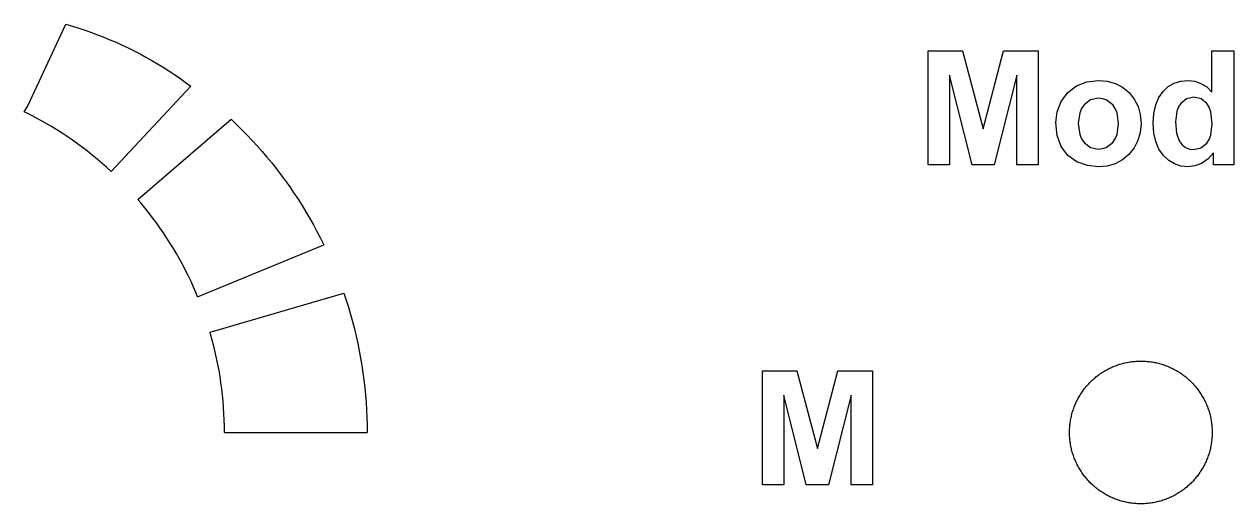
# Model space of a CAD drawing. Header units: metres. Extents: x 13 to 238, y 4 to 739.
# Drawn here: x 98.1 to 165.9, y 184.4 to 211.3 of the extents above; entities that cross this region are included whole.
import ezdxf

# ---------------------------------------------------------------- set-up
doc = ezdxf.new("R2010")
doc.units = ezdxf.units.M

msp = doc.modelspace()

# ---------------------------------------------------------------- linework, layer by layer
at = {"layer": 'Layer0'}
for p, q in [((98.29, 206.742), (100.439, 211.322)), ((100.439, 211.322), (100.798, 211.217)), ((100.798, 211.217), (101.155, 211.105)), ((101.155, 211.105), (101.509, 210.988)), ((101.509, 210.988), (101.862, 210.864)), ((101.862, 210.864), (102.213, 210.734)), ((102.213, 210.734), (102.561, 210.597)), ((102.561, 210.597), (102.907, 210.455)), ((102.907, 210.455), (103.25, 210.307)), ((103.25, 210.307), (103.59, 210.153)), ((103.59, 210.153), (103.928, 209.993)), ((103.928, 209.993), (104.263, 209.827)), ((104.263, 209.827), (104.595, 209.655)), ((104.595, 209.655), (104.924, 209.477)), ((104.924, 209.477), (105.25, 209.294)), ((105.25, 209.294), (105.572, 209.105)), ((105.572, 209.105), (105.892, 208.911)), ((105.892, 208.911), (106.207, 208.711)), ((106.207, 208.711), (106.52, 208.505)), ((106.52, 208.505), (106.828, 208.294)), ((106.828, 208.294), (107.133, 208.078)), ((102.967, 203.067), (107.434, 207.856)), ((107.133, 208.078), (107.434, 207.856)), ((98.095, 206.416), (98.29, 206.742)), ((98.407, 206.26), (98.095, 206.416)), ((98.717, 206.099), (98.407, 206.26)), ((99.024, 205.932), (98.717, 206.099)), ((99.327, 205.76), (99.024, 205.932)), ((99.628, 205.583), (99.327, 205.76)), ((99.926, 205.401), (99.628, 205.583)), ((104.477, 201.496), (109.695, 205.992)), ((109.695, 205.992), (109.999, 205.704)), ((109.999, 205.704), (110.298, 205.41)), ((100.22, 205.213), (99.926, 205.401)), ((100.511, 205.021), (100.22, 205.213)), ((100.799, 204.823), (100.511, 205.021)), ((110.298, 205.41), (110.592, 205.112)), ((110.592, 205.112), (110.88, 204.808)), ((101.083, 204.62), (100.799, 204.823)), ((101.364, 204.413), (101.083, 204.62)), ((101.641, 204.2), (101.364, 204.413)), ((110.88, 204.808), (111.163, 204.499)), ((111.163, 204.499), (111.44, 204.185)), ((101.914, 203.983), (101.641, 204.2)), ((102.183, 203.761), (101.914, 203.983)), ((102.449, 203.534), (102.183, 203.761)), ((111.44, 204.185), (111.713, 203.867)), ((111.713, 203.867), (111.979, 203.544)), ((111.979, 203.544), (112.24, 203.216)), ((102.71, 203.303), (102.449, 203.534)), ((102.967, 203.067), (102.71, 203.303)), ((112.24, 203.216), (112.495, 202.883)), ((112.495, 202.883), (112.744, 202.547)), ((112.744, 202.547), (112.987, 202.206)), ((112.987, 202.206), (113.224, 201.86)), ((113.224, 201.86), (113.456, 201.511)), ((113.456, 201.511), (113.681, 201.158)), ((104.648, 201.296), (104.477, 201.496)), ((104.87, 201.026), (104.648, 201.296)), ((105.088, 200.753), (104.87, 201.026)), ((113.681, 201.158), (113.899, 200.801)), ((105.3, 200.476), (105.088, 200.753)), ((105.508, 200.196), (105.3, 200.476)), ((105.71, 199.911), (105.508, 200.196)), ((113.899, 200.801), (114.112, 200.44)), ((114.112, 200.44), (114.318, 200.075)), ((105.908, 199.624), (105.71, 199.911)), ((106.101, 199.333), (105.908, 199.624)), ((114.318, 200.075), (114.518, 199.707)), ((114.518, 199.707), (114.712, 199.336)), ((106.288, 199.038), (106.101, 199.333)), ((106.471, 198.741), (106.288, 199.038)), ((107.822, 196.049), (114.899, 198.961)), ((114.712, 199.336), (114.899, 198.961)), ((106.648, 198.44), (106.471, 198.741)), ((106.82, 198.136), (106.648, 198.44)), ((106.986, 197.829), (106.82, 198.136)), ((107.148, 197.52), (106.986, 197.829)), ((107.303, 197.207), (107.148, 197.52)), ((107.454, 196.892), (107.303, 197.207)), ((107.598, 196.575), (107.454, 196.892)), ((107.738, 196.254), (107.598, 196.575)), ((107.822, 196.049), (107.738, 196.254)), ((108.521, 194.058), (116.02, 196.253)), ((116.02, 196.253), (116.153, 195.856)), ((116.153, 195.856), (116.279, 195.457)), ((116.279, 195.457), (116.398, 195.055)), ((116.398, 195.055), (116.51, 194.651)), ((108.553, 193.953), (108.521, 194.058)), ((116.51, 194.651), (116.615, 194.246)), ((116.615, 194.246), (116.712, 193.839)), ((108.646, 193.616), (108.553, 193.953)), ((108.733, 193.278), (108.646, 193.616)), ((116.712, 193.839), (116.803, 193.43)), ((116.803, 193.43), (116.886, 193.019)), ((108.815, 192.939), (108.733, 193.278)), ((108.89, 192.598), (108.815, 192.939)), ((116.886, 193.019), (116.963, 192.607)), ((108.96, 192.256), (108.89, 192.598)), ((109.024, 191.913), (108.96, 192.256)), ((116.963, 192.607), (117.032, 192.194)), ((117.032, 192.194), (117.094, 191.78)), ((158.911, 192.004), (158.974, 192.035)), ((158.974, 192.035), (159.037, 192.065)), ((159.037, 192.065), (159.101, 192.094)), ((159.101, 192.094), (159.165, 192.122)), ((159.165, 192.122), (159.229, 192.149)), ((159.229, 192.149), (159.294, 192.174)), ((159.294, 192.174), (159.359, 192.199)), ((159.359, 192.199), (159.425, 192.222)), ((159.425, 192.222), (159.491, 192.244)), ((159.491, 192.244), (159.558, 192.265)), ((159.558, 192.265), (159.625, 192.285)), ((159.625, 192.285), (159.692, 192.304)), ((159.692, 192.304), (159.76, 192.321)), ((159.76, 192.321), (159.828, 192.337)), ((159.828, 192.337), (159.896, 192.352)), ((159.896, 192.352), (159.964, 192.366)), ((159.964, 192.366), (160.033, 192.379)), ((160.033, 192.379), (160.102, 192.391)), ((160.102, 192.391), (160.171, 192.401)), ((160.171, 192.401), (160.24, 192.41)), ((160.24, 192.41), (160.309, 192.418)), ((160.309, 192.418), (160.379, 192.425)), ((160.379, 192.425), (160.448, 192.43)), ((160.448, 192.43), (160.518, 192.434)), ((160.518, 192.434), (160.588, 192.437)), ((160.588, 192.437), (160.658, 192.439)), ((160.658, 192.439), (160.727, 192.44)), ((160.727, 192.44), (160.797, 192.439)), ((160.797, 192.439), (160.867, 192.437)), ((160.867, 192.437), (160.937, 192.434)), ((160.937, 192.434), (161.006, 192.43)), ((161.006, 192.43), (161.076, 192.425)), ((161.076, 192.425), (161.146, 192.418)), ((161.146, 192.418), (161.215, 192.41)), ((161.215, 192.41), (161.284, 192.401)), ((161.284, 192.401), (161.353, 192.391)), ((161.353, 192.391), (161.422, 192.379)), ((161.422, 192.379), (161.491, 192.366)), ((161.491, 192.366), (161.559, 192.352)), ((161.559, 192.352), (161.627, 192.337)), ((161.627, 192.337), (161.695, 192.321)), ((161.695, 192.321), (161.763, 192.304)), ((161.763, 192.304), (161.83, 192.285)), ((161.83, 192.285), (161.897, 192.265)), ((161.897, 192.265), (161.964, 192.244)), ((161.964, 192.244), (162.03, 192.222)), ((162.03, 192.222), (162.096, 192.199)), ((162.096, 192.199), (162.161, 192.174)), ((162.161, 192.174), (162.226, 192.149)), ((162.226, 192.149), (162.29, 192.122)), ((162.29, 192.122), (162.354, 192.094)), ((162.354, 192.094), (162.418, 192.065)), ((162.418, 192.065), (162.481, 192.035)), ((162.481, 192.035), (162.543, 192.004)), ((109.081, 191.569), (109.024, 191.913)), ((109.133, 191.223), (109.081, 191.569)), ((117.094, 191.78), (117.149, 191.365)), ((117.149, 191.365), (117.196, 190.949)), ((157.949, 191.317), (157.999, 191.365)), ((157.999, 191.365), (158.051, 191.412)), ((158.051, 191.412), (158.103, 191.459)), ((158.103, 191.459), (158.156, 191.504)), ((158.156, 191.504), (158.21, 191.548)), ((158.21, 191.548), (158.265, 191.592)), ((158.265, 191.592), (158.32, 191.634)), ((158.32, 191.634), (158.376, 191.676)), ((158.376, 191.676), (158.433, 191.716)), ((158.433, 191.716), (158.491, 191.756)), ((158.491, 191.756), (158.549, 191.795)), ((158.549, 191.795), (158.608, 191.832)), ((158.608, 191.832), (158.667, 191.869)), ((158.667, 191.869), (158.727, 191.904)), ((158.727, 191.904), (158.788, 191.938)), ((158.788, 191.938), (158.85, 191.972)), ((158.85, 191.972), (158.911, 192.004)), ((162.543, 192.004), (162.605, 191.972)), ((162.605, 191.972), (162.667, 191.938)), ((162.667, 191.938), (162.727, 191.904)), ((162.727, 191.904), (162.788, 191.869)), ((162.788, 191.869), (162.847, 191.832)), ((162.847, 191.832), (162.906, 191.795)), ((162.906, 191.795), (162.964, 191.756)), ((162.964, 191.756), (163.022, 191.716)), ((163.022, 191.716), (163.079, 191.676)), ((163.079, 191.676), (163.135, 191.634)), ((163.135, 191.634), (163.19, 191.592)), ((163.19, 191.592), (163.245, 191.548)), ((163.245, 191.548), (163.299, 191.504)), ((163.299, 191.504), (163.352, 191.459)), ((163.352, 191.459), (163.404, 191.412)), ((163.404, 191.412), (163.455, 191.365)), ((163.455, 191.365), (163.506, 191.317)), ((109.178, 190.877), (109.133, 191.223)), ((109.218, 190.53), (109.178, 190.877)), ((117.196, 190.949), (117.236, 190.532)), ((157.373, 190.618), (157.411, 190.677)), ((157.411, 190.677), (157.451, 190.734)), ((157.451, 190.734), (157.491, 190.791)), ((157.491, 190.791), (157.533, 190.847)), ((157.533, 190.847), (157.575, 190.902)), ((157.575, 190.902), (157.619, 190.957)), ((157.619, 190.957), (157.663, 191.011)), ((157.663, 191.011), (157.709, 191.064)), ((157.709, 191.064), (157.755, 191.116)), ((157.755, 191.116), (157.802, 191.168)), ((157.802, 191.168), (157.85, 191.218)), ((157.85, 191.218), (157.899, 191.268)), ((157.899, 191.268), (157.949, 191.317)), ((163.506, 191.317), (163.556, 191.268)), ((163.556, 191.268), (163.605, 191.218)), ((163.605, 191.218), (163.653, 191.168)), ((163.653, 191.168), (163.7, 191.116)), ((163.7, 191.116), (163.746, 191.064)), ((163.746, 191.064), (163.792, 191.011)), ((163.792, 191.011), (163.836, 190.957)), ((163.836, 190.957), (163.879, 190.902)), ((163.879, 190.902), (163.922, 190.847)), ((163.922, 190.847), (163.964, 190.791)), ((163.964, 190.791), (164.004, 190.734)), ((164.004, 190.734), (164.044, 190.677)), ((164.044, 190.677), (164.082, 190.618)), ((109.251, 190.183), (109.218, 190.53)), ((109.279, 189.835), (109.251, 190.183)), ((117.236, 190.532), (117.269, 190.114)), ((117.269, 190.114), (117.295, 189.696)), ((157.019, 189.938), (157.045, 190.003)), ((157.045, 190.003), (157.073, 190.067)), ((157.073, 190.067), (157.102, 190.13)), ((157.102, 190.13), (157.132, 190.193)), ((157.132, 190.193), (157.163, 190.256)), ((157.163, 190.256), (157.196, 190.318)), ((157.196, 190.318), (157.229, 190.379)), ((157.229, 190.379), (157.263, 190.44)), ((157.263, 190.44), (157.299, 190.5)), ((157.299, 190.5), (157.335, 190.56)), ((157.335, 190.56), (157.373, 190.618)), ((164.082, 190.618), (164.12, 190.56)), ((164.12, 190.56), (164.156, 190.5)), ((164.156, 190.5), (164.192, 190.44)), ((164.192, 190.44), (164.226, 190.379)), ((164.226, 190.379), (164.259, 190.318)), ((164.259, 190.318), (164.291, 190.256)), ((164.291, 190.256), (164.323, 190.193)), ((164.323, 190.193), (164.353, 190.13)), ((164.353, 190.13), (164.382, 190.067)), ((164.382, 190.067), (164.409, 190.003)), ((164.409, 190.003), (164.436, 189.938)), ((109.3, 189.487), (109.279, 189.835)), ((109.315, 189.138), (109.3, 189.487)), ((117.295, 189.696), (117.313, 189.277)), ((156.815, 189.271), (156.83, 189.34)), ((156.83, 189.34), (156.846, 189.408)), ((156.846, 189.408), (156.864, 189.475)), ((156.864, 189.475), (156.882, 189.542)), ((156.882, 189.542), (156.902, 189.609)), ((156.902, 189.609), (156.923, 189.676)), ((156.923, 189.676), (156.945, 189.742)), ((156.945, 189.742), (156.969, 189.808)), ((156.969, 189.808), (156.993, 189.873)), ((156.993, 189.873), (157.019, 189.938)), ((164.436, 189.938), (164.462, 189.873)), ((164.462, 189.873), (164.486, 189.808)), ((164.486, 189.808), (164.51, 189.742)), ((164.51, 189.742), (164.532, 189.676)), ((164.532, 189.676), (164.553, 189.609)), ((164.553, 189.609), (164.572, 189.542)), ((164.572, 189.542), (164.591, 189.475)), ((164.591, 189.475), (164.609, 189.408)), ((164.609, 189.408), (164.625, 189.34)), ((164.625, 189.34), (164.64, 189.271)), ((109.324, 188.789), (109.315, 189.138)), ((109.327, 188.44), (109.324, 188.789)), ((117.313, 189.277), (117.324, 188.859)), ((117.324, 188.859), (117.327, 188.44)), ((156.73, 188.579), (156.733, 188.649)), ((156.733, 188.649), (156.737, 188.719)), ((156.737, 188.719), (156.743, 188.788)), ((156.743, 188.788), (156.749, 188.858)), ((156.749, 188.858), (156.757, 188.927)), ((156.757, 188.927), (156.766, 188.997)), ((156.766, 188.997), (156.777, 189.066)), ((156.777, 189.066), (156.788, 189.134)), ((156.788, 189.134), (156.801, 189.203)), ((156.801, 189.203), (156.815, 189.271)), ((164.64, 189.271), (164.654, 189.203)), ((164.654, 189.203), (164.667, 189.134)), ((164.667, 189.134), (164.678, 189.066)), ((164.678, 189.066), (164.689, 188.997)), ((164.689, 188.997), (164.698, 188.927)), ((164.698, 188.927), (164.706, 188.858)), ((164.706, 188.858), (164.712, 188.788)), ((164.712, 188.788), (164.718, 188.719)), ((164.718, 188.719), (164.722, 188.649)), ((164.722, 188.649), (164.725, 188.579)), ((109.327, 188.44), (117.327, 188.44)), ((156.727, 188.44), (156.728, 188.51)), ((156.728, 188.37), (156.727, 188.44)), ((156.728, 188.51), (156.73, 188.579)), ((156.73, 188.3), (156.728, 188.37)), ((156.733, 188.23), (156.73, 188.3)), ((156.737, 188.161), (156.733, 188.23)), ((156.743, 188.091), (156.737, 188.161)), ((156.749, 188.022), (156.743, 188.091)), ((156.757, 187.952), (156.749, 188.022)), ((156.766, 187.883), (156.757, 187.952)), ((164.698, 187.952), (164.689, 187.883)), ((164.706, 188.022), (164.698, 187.952)), ((164.712, 188.091), (164.706, 188.022)), ((164.718, 188.161), (164.712, 188.091)), ((164.722, 188.23), (164.718, 188.161)), ((164.725, 188.3), (164.722, 188.23)), ((164.725, 188.579), (164.727, 188.51)), ((164.727, 188.37), (164.725, 188.3)), ((164.727, 188.51), (164.727, 188.44)), ((164.727, 188.44), (164.727, 188.37)), ((156.777, 187.814), (156.766, 187.883)), ((156.788, 187.745), (156.777, 187.814)), ((156.801, 187.677), (156.788, 187.745)), ((156.815, 187.608), (156.801, 187.677)), ((156.83, 187.54), (156.815, 187.608)), ((156.846, 187.472), (156.83, 187.54)), ((156.864, 187.405), (156.846, 187.472)), ((156.882, 187.337), (156.864, 187.405)), ((156.902, 187.27), (156.882, 187.337)), ((156.923, 187.204), (156.902, 187.27)), ((164.553, 187.27), (164.532, 187.204)), ((164.572, 187.337), (164.553, 187.27)), ((164.591, 187.405), (164.572, 187.337)), ((164.609, 187.472), (164.591, 187.405)), ((164.625, 187.54), (164.609, 187.472)), ((164.64, 187.608), (164.625, 187.54)), ((164.654, 187.677), (164.64, 187.608)), ((164.667, 187.745), (164.654, 187.677)), ((164.678, 187.814), (164.667, 187.745)), ((164.689, 187.883), (164.678, 187.814)), ((156.945, 187.138), (156.923, 187.204)), ((156.969, 187.072), (156.945, 187.138)), ((156.993, 187.006), (156.969, 187.072)), ((157.019, 186.941), (156.993, 187.006)), ((157.045, 186.877), (157.019, 186.941)), ((157.073, 186.813), (157.045, 186.877)), ((157.102, 186.749), (157.073, 186.813)), ((157.132, 186.686), (157.102, 186.749)), ((157.163, 186.624), (157.132, 186.686)), ((157.196, 186.562), (157.163, 186.624)), ((164.291, 186.624), (164.259, 186.562)), ((164.323, 186.686), (164.291, 186.624)), ((164.353, 186.749), (164.323, 186.686)), ((164.382, 186.813), (164.353, 186.749)), ((164.409, 186.877), (164.382, 186.813)), ((164.436, 186.941), (164.409, 186.877)), ((164.462, 187.006), (164.436, 186.941)), ((164.486, 187.072), (164.462, 187.006)), ((164.51, 187.138), (164.486, 187.072)), ((164.532, 187.204), (164.51, 187.138)), ((157.229, 186.501), (157.196, 186.562)), ((157.263, 186.44), (157.229, 186.501)), ((157.299, 186.38), (157.263, 186.44)), ((157.335, 186.32), (157.299, 186.38)), ((157.373, 186.261), (157.335, 186.32)), ((157.411, 186.203), (157.373, 186.261)), ((157.451, 186.146), (157.411, 186.203)), ((157.491, 186.089), (157.451, 186.146)), ((157.533, 186.033), (157.491, 186.089)), ((157.575, 185.977), (157.533, 186.033)), ((157.619, 185.923), (157.575, 185.977)), ((157.663, 185.869), (157.619, 185.923)), ((163.836, 185.923), (163.792, 185.869)), ((163.879, 185.977), (163.836, 185.923)), ((163.922, 186.033), (163.879, 185.977)), ((163.964, 186.089), (163.922, 186.033)), ((164.004, 186.146), (163.964, 186.089)), ((164.044, 186.203), (164.004, 186.146)), ((164.082, 186.261), (164.044, 186.203)), ((164.12, 186.32), (164.082, 186.261)), ((164.156, 186.38), (164.12, 186.32)), ((164.192, 186.44), (164.156, 186.38)), ((164.226, 186.501), (164.192, 186.44)), ((164.259, 186.562), (164.226, 186.501)), ((157.709, 185.816), (157.663, 185.869)), ((157.755, 185.763), (157.709, 185.816)), ((157.802, 185.712), (157.755, 185.763)), ((157.85, 185.661), (157.802, 185.712)), ((157.899, 185.611), (157.85, 185.661)), ((157.949, 185.562), (157.899, 185.611)), ((157.999, 185.514), (157.949, 185.562)), ((158.051, 185.467), (157.999, 185.514)), ((158.103, 185.421), (158.051, 185.467)), ((158.156, 185.376), (158.103, 185.421)), ((158.21, 185.331), (158.156, 185.376)), ((158.265, 185.288), (158.21, 185.331)), ((158.32, 185.245), (158.265, 185.288)), ((158.376, 185.204), (158.32, 185.245)), ((163.135, 185.245), (163.079, 185.204)), ((163.19, 185.288), (163.135, 185.245)), ((163.245, 185.331), (163.19, 185.288)), ((163.299, 185.376), (163.245, 185.331)), ((163.352, 185.421), (163.299, 185.376)), ((163.404, 185.467), (163.352, 185.421)), ((163.455, 185.514), (163.404, 185.467)), ((163.506, 185.562), (163.455, 185.514)), ((163.556, 185.611), (163.506, 185.562)), ((163.605, 185.661), (163.556, 185.611)), ((163.653, 185.712), (163.605, 185.661)), ((163.7, 185.763), (163.653, 185.712)), ((163.746, 185.816), (163.7, 185.763)), ((163.792, 185.869), (163.746, 185.816)), ((158.433, 185.163), (158.376, 185.204)), ((158.491, 185.124), (158.433, 185.163)), ((158.549, 185.085), (158.491, 185.124)), ((158.608, 185.048), (158.549, 185.085)), ((158.667, 185.011), (158.608, 185.048)), ((158.727, 184.976), (158.667, 185.011)), ((158.788, 184.941), (158.727, 184.976)), ((158.85, 184.908), (158.788, 184.941)), ((158.911, 184.876), (158.85, 184.908)), ((158.974, 184.845), (158.911, 184.876)), ((159.037, 184.815), (158.974, 184.845)), ((159.101, 184.786), (159.037, 184.815)), ((159.165, 184.758), (159.101, 184.786)), ((159.229, 184.731), (159.165, 184.758)), ((159.294, 184.706), (159.229, 184.731)), ((159.359, 184.681), (159.294, 184.706)), ((159.425, 184.658), (159.359, 184.681)), ((159.491, 184.636), (159.425, 184.658)), ((159.558, 184.615), (159.491, 184.636)), ((159.625, 184.595), (159.558, 184.615)), ((159.692, 184.576), (159.625, 184.595)), ((159.76, 184.559), (159.692, 184.576)), ((159.828, 184.542), (159.76, 184.559)), ((161.695, 184.559), (161.627, 184.542)), ((161.763, 184.576), (161.695, 184.559)), ((161.83, 184.595), (161.763, 184.576)), ((161.897, 184.615), (161.83, 184.595)), ((161.964, 184.636), (161.897, 184.615)), ((162.03, 184.658), (161.964, 184.636)), ((162.096, 184.681), (162.03, 184.658)), ((162.161, 184.706), (162.096, 184.681)), ((162.226, 184.731), (162.161, 184.706)), ((162.29, 184.758), (162.226, 184.731)), ((162.354, 184.786), (162.29, 184.758)), ((162.418, 184.815), (162.354, 184.786)), ((162.481, 184.845), (162.418, 184.815)), ((162.543, 184.876), (162.481, 184.845)), ((162.605, 184.908), (162.543, 184.876)), ((162.667, 184.941), (162.605, 184.908)), ((162.727, 184.976), (162.667, 184.941)), ((162.788, 185.011), (162.727, 184.976)), ((162.847, 185.048), (162.788, 185.011)), ((162.906, 185.085), (162.847, 185.048)), ((162.964, 185.124), (162.906, 185.085)), ((163.022, 185.163), (162.964, 185.124)), ((163.079, 185.204), (163.022, 185.163)), ((159.896, 184.527), (159.828, 184.542)), ((159.964, 184.513), (159.896, 184.527)), ((160.033, 184.501), (159.964, 184.513)), ((160.102, 184.489), (160.033, 184.501)), ((160.171, 184.479), (160.102, 184.489)), ((160.24, 184.47), (160.171, 184.479)), ((160.309, 184.462), (160.24, 184.47)), ((160.379, 184.455), (160.309, 184.462)), ((160.448, 184.45), (160.379, 184.455)), ((160.518, 184.445), (160.448, 184.45)), ((160.588, 184.442), (160.518, 184.445)), ((160.658, 184.44), (160.588, 184.442)), ((160.727, 184.44), (160.658, 184.44)), ((160.797, 184.44), (160.727, 184.44)), ((160.867, 184.442), (160.797, 184.44)), ((160.937, 184.445), (160.867, 184.442)), ((161.006, 184.45), (160.937, 184.445)), ((161.076, 184.455), (161.006, 184.45)), ((161.146, 184.462), (161.076, 184.455)), ((161.215, 184.47), (161.146, 184.462)), ((161.284, 184.479), (161.215, 184.47)), ((161.353, 184.489), (161.284, 184.479)), ((161.422, 184.501), (161.353, 184.489)), ((161.491, 184.513), (161.422, 184.501)), ((161.559, 184.527), (161.491, 184.513)), ((161.627, 184.542), (161.559, 184.527))]:
    msp.add_line(p, q, dxfattribs=at)
at = {"layer": 'M'}
for p, q in [((139.499, 185.5, 0.033), (139.499, 191.891, 0.033)), ((139.499, 191.891, 0.033), (141.431, 191.891, 0.033)), ((141.431, 191.891, 0.033), (142.59, 187.532, 0.033)), ((142.59, 187.532, 0.033), (143.737, 191.891, 0.033)), ((143.737, 191.891, 0.033), (145.672, 191.891, 0.033)), ((145.672, 191.891, 0.033), (145.672, 185.5, 0.033)), ((141.962, 185.5, 0.033), (140.698, 190.531, 0.033)), ((140.698, 190.531, 0.033), (140.698, 185.5, 0.033)), ((144.474, 190.531, 0.033), (143.205, 185.5, 0.033)), ((144.474, 185.5, 0.033), (144.474, 190.531, 0.033)), ((140.698, 185.5, 0.033), (139.499, 185.5, 0.033)), ((143.205, 185.5, 0.033), (141.962, 185.5, 0.033)), ((145.672, 185.5, 0.033), (144.474, 185.5, 0.033))]:
    msp.add_line(p, q, dxfattribs=at)
at = {"layer": 'Mode'}
for p, q in [((148.796, 203.433, 0.033), (148.796, 209.824, 0.033)), ((148.796, 209.824, 0.033), (150.727, 209.824, 0.033)), ((150.727, 209.824, 0.033), (151.887, 205.465, 0.033)), ((151.887, 205.465, 0.033), (153.033, 209.824, 0.033)), ((153.033, 209.824, 0.033), (154.969, 209.824, 0.033)), ((154.969, 209.824, 0.033), (154.969, 203.433, 0.033)), ((164.717, 207.522, 0.033), (164.717, 209.824, 0.033)), ((164.717, 209.824, 0.033), (165.942, 209.824, 0.033)), ((165.942, 209.824, 0.033), (165.942, 203.433, 0.033)), ((151.259, 203.433, 0.033), (149.995, 208.464, 0.033)), ((149.995, 208.464, 0.033), (149.995, 203.433, 0.033)), ((153.77, 208.464, 0.033), (152.501, 203.433, 0.033)), ((153.77, 203.433, 0.033), (153.77, 208.464, 0.033)), ((156.623, 207.498, 0.033), (157.111, 207.867, 0.033)), ((157.111, 207.867, 0.033), (157.695, 208.092, 0.033)), ((157.695, 208.092, 0.033), (158.343, 208.168, 0.033)), ((158.343, 208.168, 0.033), (158.845, 208.125, 0.033)), ((158.845, 208.125, 0.033), (159.299, 207.997, 0.033)), ((159.299, 207.997, 0.033), (159.706, 207.784, 0.033)), ((159.706, 207.784, 0.033), (160.065, 207.485, 0.033)), ((161.974, 207.555, 0.033), (162.269, 207.823, 0.033)), ((162.269, 207.823, 0.033), (162.601, 208.014, 0.033)), ((162.601, 208.014, 0.033), (162.969, 208.129, 0.033)), ((162.969, 208.129, 0.033), (163.374, 208.168, 0.033)), ((163.374, 208.168, 0.033), (163.749, 208.127, 0.033)), ((163.749, 208.127, 0.033), (164.097, 208.006, 0.033)), ((164.097, 208.006, 0.033), (164.42, 207.805, 0.033)), ((164.42, 207.805, 0.033), (164.717, 207.522, 0.033)), ((156.033, 206.414, 0.033), (156.259, 206.995, 0.033)), ((156.259, 206.995, 0.033), (156.623, 207.498, 0.033)), ((157.906, 207.078, 0.033), (157.541, 206.803, 0.033)), ((158.347, 207.169, 0.033), (157.906, 207.078, 0.033)), ((158.577, 207.146, 0.033), (158.347, 207.169, 0.033)), ((158.788, 207.078, 0.033), (158.577, 207.146, 0.033)), ((159.152, 206.803, 0.033), (158.788, 207.078, 0.033)), ((160.065, 207.485, 0.033), (160.359, 207.122, 0.033)), ((160.359, 207.122, 0.033), (160.568, 206.713, 0.033)), ((161.559, 206.801, 0.033), (161.732, 207.214, 0.033)), ((161.732, 207.214, 0.033), (161.974, 207.555, 0.033)), ((163.296, 207.144, 0.033), (162.966, 206.884, 0.033)), ((163.696, 207.23, 0.033), (163.296, 207.144, 0.033)), ((164.105, 207.143, 0.033), (163.696, 207.23, 0.033)), ((164.433, 206.879, 0.033), (164.105, 207.143, 0.033)), ((155.958, 205.813, 0.033), (156.033, 206.414, 0.033)), ((157.296, 206.356, 0.033), (157.214, 205.748, 0.033)), ((157.398, 206.6, 0.033), (157.296, 206.356, 0.033)), ((157.541, 206.803, 0.033), (157.398, 206.6, 0.033)), ((159.294, 206.6, 0.033), (159.152, 206.803, 0.033)), ((159.395, 206.358, 0.033), (159.294, 206.6, 0.033)), ((159.476, 205.757, 0.033), (159.395, 206.358, 0.033)), ((160.568, 206.713, 0.033), (160.694, 206.26, 0.033)), ((160.694, 206.26, 0.033), (160.736, 205.761, 0.033)), ((161.421, 205.766, 0.033), (161.455, 206.319, 0.033)), ((161.455, 206.319, 0.033), (161.559, 206.801, 0.033)), ((162.745, 206.452, 0.033), (162.672, 205.848, 0.033)), ((162.837, 206.689, 0.033), (162.745, 206.452, 0.033)), ((162.966, 206.884, 0.033), (162.837, 206.689, 0.033)), ((164.559, 206.676, 0.033), (164.433, 206.879, 0.033)), ((164.649, 206.417, 0.033), (164.559, 206.676, 0.033)), ((164.721, 205.731, 0.033), (164.649, 206.417, 0.033)), ((156.033, 205.076, 0.033), (155.958, 205.813, 0.033)), ((157.214, 205.748, 0.033), (157.296, 205.14, 0.033)), ((159.395, 205.142, 0.033), (159.476, 205.757, 0.033)), ((160.736, 205.761, 0.033), (160.694, 205.258, 0.033)), ((161.456, 205.222, 0.033), (161.421, 205.766, 0.033)), ((162.672, 205.848, 0.033), (162.723, 205.21, 0.033)), ((164.647, 205.105, 0.033), (164.721, 205.731, 0.033)), ((156.259, 204.46, 0.033), (156.033, 205.076, 0.033)), ((157.296, 205.14, 0.033), (157.398, 204.896, 0.033)), ((159.152, 204.693, 0.033), (159.294, 204.897, 0.033)), ((159.294, 204.897, 0.033), (159.395, 205.142, 0.033)), ((160.694, 205.258, 0.033), (160.567, 204.8, 0.033)), ((161.563, 204.742, 0.033), (161.456, 205.222, 0.033)), ((162.723, 205.21, 0.033), (162.877, 204.776, 0.033)), ((164.554, 204.858, 0.033), (164.647, 205.105, 0.033)), ((156.629, 203.971, 0.033), (156.259, 204.46, 0.033)), ((157.398, 204.896, 0.033), (157.541, 204.693, 0.033)), ((157.541, 204.693, 0.033), (157.906, 204.418, 0.033)), ((157.906, 204.418, 0.033), (158.347, 204.327, 0.033)), ((158.347, 204.327, 0.033), (158.577, 204.35, 0.033)), ((158.577, 204.35, 0.033), (158.788, 204.418, 0.033)), ((158.788, 204.418, 0.033), (159.152, 204.693, 0.033)), ((160.355, 204.388, 0.033), (160.058, 204.02, 0.033)), ((160.567, 204.8, 0.033), (160.355, 204.388, 0.033)), ((161.741, 204.325, 0.033), (161.563, 204.742, 0.033)), ((161.99, 203.972, 0.033), (161.741, 204.325, 0.033)), ((162.877, 204.776, 0.033), (163.04, 204.566, 0.033)), ((163.04, 204.566, 0.033), (163.232, 204.416, 0.033)), ((163.232, 204.416, 0.033), (163.454, 204.326, 0.033)), ((163.454, 204.326, 0.033), (163.705, 204.296, 0.033)), ((163.705, 204.296, 0.033), (164.096, 204.386, 0.033)), ((164.096, 204.386, 0.033), (164.424, 204.656, 0.033)), ((164.424, 204.656, 0.033), (164.554, 204.858, 0.033)), ((157.138, 203.616, 0.033), (156.629, 203.971, 0.033)), ((157.73, 203.401, 0.033), (157.138, 203.616, 0.033)), ((159.698, 203.717, 0.033), (159.293, 203.501, 0.033)), ((160.058, 204.02, 0.033), (159.698, 203.717, 0.033)), ((162.288, 203.69, 0.033), (161.99, 203.972, 0.033)), ((162.616, 203.489, 0.033), (162.288, 203.69, 0.033)), ((164.495, 203.767, 0.033), (164.135, 203.523, 0.033)), ((164.804, 204.113, 0.033), (164.495, 203.767, 0.033)), ((164.804, 203.433, 0.033), (164.804, 204.113, 0.033)), ((149.995, 203.433, 0.033), (148.796, 203.433, 0.033)), ((152.501, 203.433, 0.033), (151.259, 203.433, 0.033)), ((154.969, 203.433, 0.033), (153.77, 203.433, 0.033)), ((158.352, 203.329, 0.033), (157.73, 203.401, 0.033)), ((158.844, 203.372, 0.033), (158.352, 203.329, 0.033)), ((159.293, 203.501, 0.033), (158.844, 203.372, 0.033)), ((162.972, 203.369, 0.033), (162.616, 203.489, 0.033)), ((163.356, 203.329, 0.033), (162.972, 203.369, 0.033)), ((163.747, 203.377, 0.033), (163.356, 203.329, 0.033)), ((164.135, 203.523, 0.033), (163.747, 203.377, 0.033)), ((165.942, 203.433, 0.033), (164.804, 203.433, 0.033))]:
    msp.add_line(p, q, dxfattribs=at)

doc.saveas('drawing.dxf')
